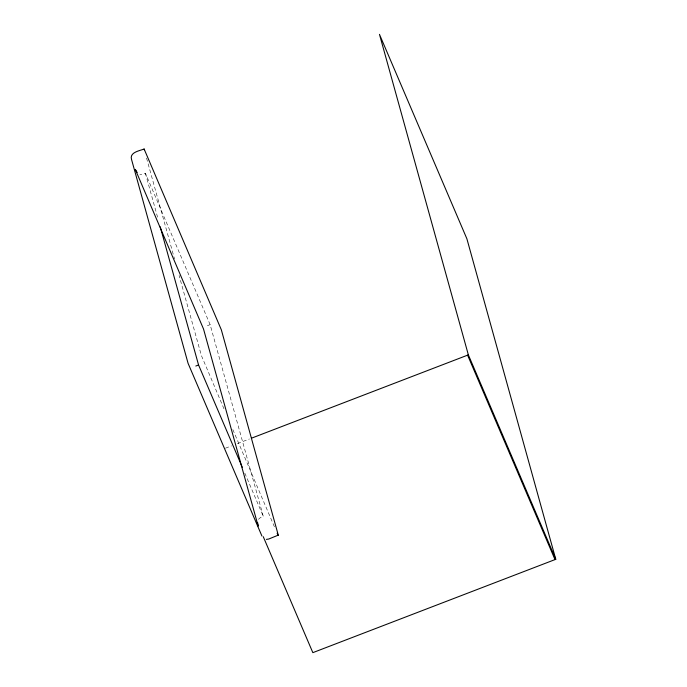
<?xml version="1.0" encoding="UTF-8"?>
<svg xmlns="http://www.w3.org/2000/svg" width="687" height="687" viewBox="0 0 687 687"><rect width="100%" height="100%" fill="white"/><g stroke="black" fill="none" stroke-linecap="round" stroke-linejoin="round"><path stroke-width="0.52" stroke-dasharray="3.44 2.58" d="M258.467 519.312L260.571 517.466L263.31 516.418L210.136 324.659L145.378 173.218L142.638 174.275L139.865 174.3M207.388 325.707L210.136 324.659M225.422 448.216L231.425 445.906M237.436 443.596L249.441 438.984M223.971 408.817L201.403 355.583L179.092 275.435M232.833 429.538L274.602 527.238M244.812 473.145L263.31 516.418M146.537 158.036L174.524 258.956M145.378 173.218L158.242 219.617"/><path stroke-width="1.03" d="M266.376 539.389L268.686 539.046L278.278 535.13L221.343 329.837L144.115 149.002C139.744 150.805 129.293 152.222 131.535 159.444L188.083 363.346L261.927 536.049M195.812 366.034L198.56 364.977L160.243 226.83M251.442 438.212L468.354 354.87L379.464 34.35L466.885 238.784L555.774 559.304L312.843 652.65L263.25 536.667M278.278 535.362L277.909 534.847M137.168 172.514L135.27 169.388L203.524 329.004L258.183 526.105L257.591 522.472M277.136 533.155L277.565 534.125M468.354 354.87L555.774 559.304M467.589 355.162L555.01 559.596M198.56 364.977L242.288 467.246M144.253 149.792L144.115 149.002"/></g></svg>
